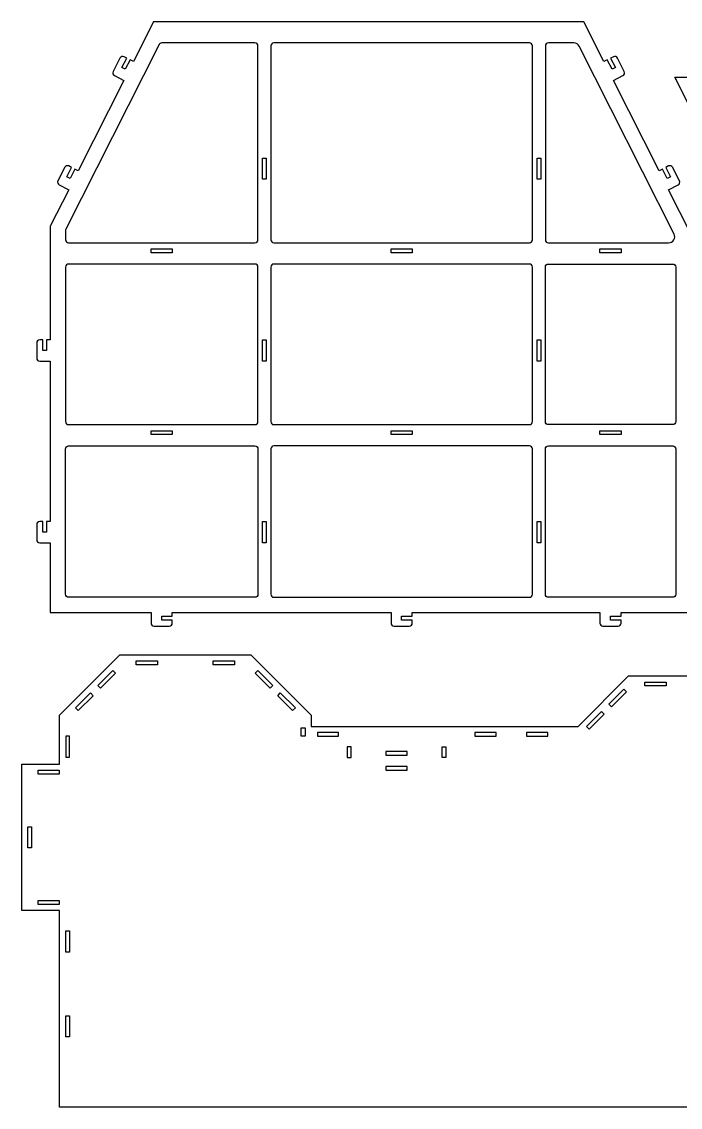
# Model space of a CAD drawing. Extents: x -2201 to 1951, y -2621 to 1009.
# Drawn here: x -2201 to -1157, y -2621 to -901 of the extents above; entities that cross this region are included whole.
import ezdxf

# ---------------------------------------------------------------- set-up
doc = ezdxf.new("R2010")
doc.units = 0
doc.header["$MEASUREMENT"] = 0
doc.layers.add('LAYER1', color=18, linetype='CONTINUOUS')

msp = doc.modelspace()

# ---------------------------------------------------------------- linework, layer by layer
at = {"layer": 'LAYER1'}
msp.add_lwpolyline([(-1140.6, -1236.6), (-1175.8, -1166.8), (-1160.8, -1159.2, 0.414214), (-1158.7, -1152.7), (-1169.5, -1131.3, 0.414214), (-1176, -1129.2), (-1180.2, -1131.4), (-1172.7, -1146.3), (-1178, -1149.1), (-1185.6, -1134.1), (-1191, -1136.8), (-1263.2, -993.6), (-1248.2, -986, 0.414214), (-1246.1, -979.6), (-1256.9, -958.1, 0.414214), (-1263.4, -956), (-1267.7, -958.2), (-1260.1, -973.2), (-1265.4, -975.9), (-1273, -960.9), (-1278.4, -963.6), (-1310.2, -900.6), (-1991.6, -900.6), (-2023.4, -963.6), (-2028.8, -960.9), (-2036.4, -975.9), (-2041.7, -973.2), (-2034.2, -958.2), (-2038.4, -956, 0.414214), (-2044.9, -958.1), (-2055.7, -979.6, 0.414214), (-2053.6, -986), (-2038.6, -993.6), (-2110.9, -1136.8), (-2116.2, -1134.1), (-2123.8, -1149.1), (-2129.1, -1146.3), (-2121.6, -1131.4), (-2125.9, -1129.2, 0.414214), (-2132.3, -1131.3), (-2143.1, -1152.7, 0.414214), (-2141, -1159.2), (-2126, -1166.8), (-2155.2, -1224.7), (-2155.2, -1404.6), (-2161.2, -1404.6), (-2161.2, -1421.4), (-2167.2, -1421.4), (-2167.2, -1404.6), (-2172, -1404.6, 0.414214), (-2176.8, -1409.4), (-2176.8, -1433.4, 0.414214), (-2172, -1438.2), (-2155.2, -1438.2), (-2155.2, -1692.6), (-2161.2, -1692.6), (-2161.2, -1709.4), (-2167.2, -1709.4), (-2167.2, -1692.6), (-2172, -1692.6, 0.414214), (-2176.8, -1697.4), (-2176.8, -1721.4, 0.414214), (-2172, -1726.2), (-2155.2, -1726.2), (-2155.2, -1836.6), (-1995.6, -1836.6), (-1995.6, -1853.4, 0.414214), (-1990.8, -1858.2), (-1966.8, -1858.2, 0.414214), (-1962, -1853.4), (-1962, -1848.6), (-1978.8, -1848.6), (-1978.8, -1842.6), (-1962, -1842.6), (-1962, -1836.6), (-1615.5, -1836.6), (-1615.5, -1853.4, 0.414214), (-1610.7, -1858.2), (-1586.7, -1858.2, 0.414214), (-1581.9, -1853.4), (-1581.9, -1848.6), (-1598.7, -1848.6), (-1598.7, -1842.6), (-1581.9, -1842.6), (-1581.9, -1836.6), (-1284.6, -1836.6), (-1284.6, -1853.4, 0.414214), (-1279.8, -1858.2), (-1255.8, -1858.2, 0.414214), (-1251, -1853.4), (-1251, -1848.6), (-1267.8, -1848.6), (-1267.8, -1842.6), (-1251, -1842.6), (-1251, -1836.6), (-1140.6, -1836.6)], format="xyb", dxfattribs=at)
for points in [[(-2126.4, -1251), (-1831.2, -1251, 0.414214), (-1826.4, -1246.2), (-1826.4, -939, 0.414214), (-1831.2, -934.2), (-1978.8, -934.2, 0.283043), (-1983, -936.8), (-2130.7, -1229.4, 0.117406), (-2131.2, -1231.5), (-2131.2, -1246.2, 0.414214)], [(-1391.4, -939, 0.414214), (-1396.2, -934.2), (-1801.2, -934.2, 0.414214), (-1806, -939), (-1806, -1246.2, 0.414214), (-1801.2, -1251), (-1396.2, -1251, 0.414214), (-1391.4, -1246.2)], [(-1371, -939), (-1371, -1246.2, 0.414214), (-1366.2, -1251), (-1175.8, -1251, 0.558794), (-1167.2, -1237), (-1317.4, -939.4, 0.283043), (-1326, -934.2), (-1366.2, -934.2, 0.414214)], [(-2126.4, -1539), (-1831.2, -1539, 0.414214), (-1826.4, -1534.2), (-1826.4, -1289.4, 0.414214), (-1831.2, -1284.6), (-2126.4, -1284.6, 0.414214), (-2131.2, -1289.4), (-2131.2, -1534.2, 0.414214)], [(-1801.2, -1284.6, 0.414214), (-1806, -1289.4), (-1806, -1534.2, 0.414214), (-1801.2, -1539), (-1396.2, -1539, 0.414214), (-1391.4, -1534.2), (-1391.4, -1289.4, 0.414214), (-1396.2, -1284.6)], [(-1169.4, -1539), (-1366.2, -1539, -0.414214), (-1371, -1534.2), (-1371, -1289.4, -0.414214), (-1366.2, -1284.6), (-1169.4, -1284.6, -0.414214), (-1164.6, -1289.4), (-1164.6, -1534.2, -0.414214)], [(-2126.4, -1572.6), (-1831.2, -1572.6, -0.414214), (-1826.4, -1577.4), (-1826.4, -1807.8, -0.414214), (-1831.2, -1812.6), (-2126.4, -1812.6, -0.414214), (-2131.2, -1807.8), (-2131.2, -1577.4, -0.414214)], [(-1801.2, -1812.6), (-1396.2, -1812.6, 0.414214), (-1391.4, -1807.8), (-1391.4, -1577.4, 0.414214), (-1396.2, -1572.6), (-1801.2, -1572.6, 0.414214), (-1806, -1577.4), (-1806, -1807.8, 0.414214)], [(-1371, -1577.4, -0.414214), (-1366.2, -1572.6), (-1169.4, -1572.6, -0.414214), (-1164.6, -1577.4), (-1164.6, -1807.8, -0.414214), (-1169.4, -1812.6), (-1366.2, -1812.6, -0.414214), (-1371, -1807.8)]]:
    msp.add_lwpolyline(points, format="xyb", close=True, dxfattribs=at)
for points in [[(-972.2, -1371.3), (-1166.2, -988.2), (-791.7, -988.2), (-791.7, -1398.2), (-972.2, -1398.2)], [(-1819.2, -1150.2), (-1819.2, -1116.6), (-1813.2, -1116.6), (-1813.2, -1150.2)], [(-1384.2, -1150.2), (-1384.2, -1116.6), (-1378.2, -1116.6), (-1378.2, -1150.2)], [(-1995.6, -1260.6), (-1962, -1260.6), (-1962, -1266.6), (-1995.6, -1266.6)], [(-1615.5, -1260.6), (-1581.9, -1260.6), (-1581.9, -1266.6), (-1615.5, -1266.6)], [(-1284.6, -1260.6), (-1251, -1260.6), (-1251, -1266.6), (-1284.6, -1266.6)], [(-1819.2, -1438.2), (-1819.2, -1404.6), (-1813.2, -1404.6), (-1813.2, -1438.2)], [(-1384.2, -1438.2), (-1384.2, -1404.6), (-1378.2, -1404.6), (-1378.2, -1438.2)], [(-1995.6, -1548.6), (-1962, -1548.6), (-1962, -1554.6), (-1995.6, -1554.6)], [(-1615.5, -1548.6), (-1581.9, -1548.6), (-1581.9, -1554.6), (-1615.5, -1554.6)], [(-1284.6, -1548.6), (-1251, -1548.6), (-1251, -1554.6), (-1284.6, -1554.6)], [(-1819.2, -1726.2), (-1819.2, -1692.6), (-1813.2, -1692.6), (-1813.2, -1726.2)], [(-1384.2, -1726.2), (-1384.2, -1692.6), (-1378.2, -1692.6), (-1378.2, -1726.2)], [(-2200.5, -2077.1), (-2140.5, -2077.1), (-2140.5, -1999.4), (-2044.9, -1903.8), (-1837.7, -1903.8), (-1742.1, -1999.4), (-1742.1, -2017.1), (-1669.2, -2017.1), (-1544.4, -2017.1), (-1544.4, -2017.3), (-1319.1, -2017.1), (-1239.3, -1937.3), (-1055.7, -1937.3), (-926, -2067), (-926, -2250.5), (-1003.4, -2328), (-1003.4, -2620.7), (-2140.5, -2620.7), (-2140.5, -2308.9), (-2200.5, -2308.9)], [(-1985.6, -1919.4), (-2019.2, -1919.4), (-2019.2, -1913.4), (-1985.6, -1913.4)], [(-1863.5, -1919.4), (-1897.1, -1919.4), (-1897.1, -1913.4), (-1863.5, -1913.4)], [(-2075.9, -1956.8), (-2052.1, -1933), (-2056.3, -1928.8), (-2080.1, -1952.5)], [(-1806.8, -1956.8), (-1830.5, -1933), (-1826.3, -1928.8), (-1802.5, -1952.5)], [(-1242.3, -1962.4), (-1246.6, -1958.2), (-1270.3, -1981.9), (-1266.1, -1986.2)], [(-1213.5, -1952.9), (-1213.5, -1946.9), (-1179.9, -1946.9), (-1179.9, -1952.9)], [(-2111.3, -1992.2), (-2087.5, -1968.5), (-2091.8, -1964.2), (-2115.5, -1988)], [(-1771.4, -1992.2), (-1795.1, -1968.5), (-1790.9, -1964.2), (-1767.1, -1988)], [(-1277.8, -1997.8), (-1282, -1993.6), (-1305.8, -2017.4), (-1301.5, -2021.6)], [(-1751.7, -2032.7), (-1757.7, -2032.7), (-1757.7, -2019.3), (-1751.7, -2019.3)], [(-1732.1, -2032.7), (-1698.5, -2032.7), (-1698.5, -2026.7), (-1732.1, -2026.7)], [(-1482.7, -2032.9), (-1449.1, -2032.9), (-1449.1, -2026.9), (-1482.7, -2026.9)], [(-1401, -2032.9), (-1367.4, -2032.9), (-1367.4, -2026.9), (-1401, -2026.9)], [(-2124.9, -2032.5), (-2130.9, -2032.5), (-2130.9, -2066.1), (-2124.9, -2066.1)], [(-1678.8, -2049.5), (-1684.8, -2049.5), (-1684.8, -2066.3), (-1678.8, -2066.3)], [(-1623.6, -2062.7), (-1590, -2062.7), (-1590, -2056.7), (-1623.6, -2056.7)], [(-1528.8, -2066.3), (-1534.8, -2066.3), (-1534.8, -2049.5), (-1528.8, -2049.5)], [(-1623.6, -2086.7), (-1590, -2086.7), (-1590, -2080.7), (-1623.6, -2080.7)], [(-2141.1, -2092.7), (-2174.7, -2092.7), (-2174.7, -2086.7), (-2141.1, -2086.7)], [(-2184.9, -2176.2), (-2184.9, -2209.8), (-2190.9, -2209.8), (-2190.9, -2176.2)], [(-2141.1, -2299.3), (-2174.7, -2299.3), (-2174.7, -2293.3), (-2141.1, -2293.3)], [(-2130.9, -2341.2), (-2124.9, -2341.2), (-2124.9, -2374.8), (-2130.9, -2374.8)], [(-2130.9, -2475.6), (-2124.9, -2475.6), (-2124.9, -2509.2), (-2130.9, -2509.2)]]:
    msp.add_lwpolyline(points, close=True, dxfattribs=at)
msp.add_lwpolyline([(-1164.2, -992.1), (-1164.2, -988.2)], dxfattribs=at)

doc.saveas('drawing.dxf')
